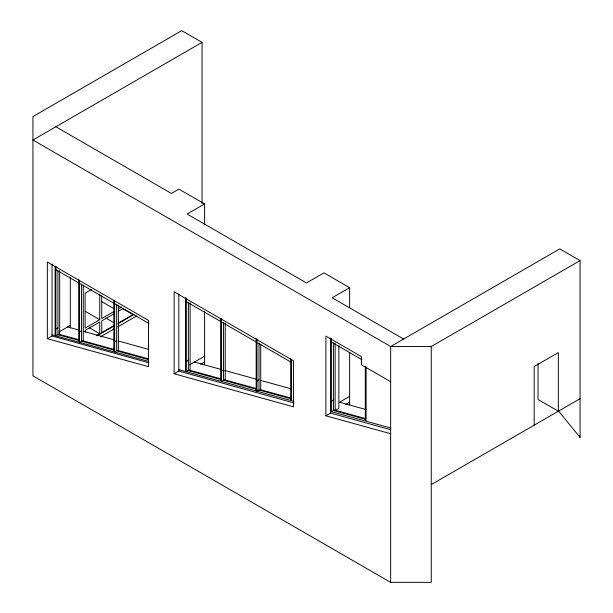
<?xml version="1.0" encoding="UTF-8"?>
<svg xmlns="http://www.w3.org/2000/svg" width="613" height="613" viewBox="0 0 613 613"><rect width="100%" height="100%" fill="white"/><g stroke="black" fill="none" stroke-linecap="round" stroke-linejoin="round"><path stroke-width="0.92" d="M202.052 203.6L202.052 42.374L32.941 140.002L390.65 346.521L431.253 346.521L580.059 260.609L580.059 437.46L558.604 411.07M204.589 224.94L204.589 203.945L187.111 214.037L306.477 282.953L323.955 272.862L349.64 287.689L349.64 307.703M91.613 289.451L85.115 293.198L85.115 328.124L99.735 319.687L99.735 294.202M55.906 328.974L57.936 327.802M47.354 338.675L148.453 366.666L148.453 320.392L47.354 262.019L47.354 338.675L52.044 335.97L148.936 362.796M58.909 332.008L70.296 325.426M113.941 311.481L101.766 318.515L101.766 295.857M118.409 308.906L121.658 307.029M79.506 331.985L81.529 330.813M113.941 313.825L101.766 320.86L101.766 332.583L113.941 325.549M118.409 311.251L123.282 308.439M79.506 280.631L79.506 342.353L82.387 340.69L113.987 349.379M96.486 335.625L99.735 333.756L99.735 322.032L85.115 330.468L85.115 332.277M118.409 322.967L133.029 314.53L122.47 308.439M97.176 335.817L114.516 325.687M117.819 323.894L134.331 314.247M100.478 336.836L114.516 328.737M117.819 326.829L136.814 315.864M114.623 341.648L116.654 340.476M114.623 300.914L114.623 352.015L117.504 350.352L148.2 358.797M186.337 361.386L188.367 360.214M174.138 373.777L293.504 406.833L293.504 360.766L174.138 291.849L174.138 373.777L178.827 371.072L294.01 402.963M189.662 364.812L204.589 356.199M186.337 298.033L186.337 371.754L189.218 370.083L220.818 378.78M200.681 364.314L204.589 362.061M349.64 287.689L332.162 297.78L403.622 339.035M221.462 370.926L223.492 369.754M221.462 318.316L221.462 381.416L224.343 379.754L256.318 388.55M256.985 381.01L259.015 379.838M221.462 381.416L256.173 390.971L257.529 390.19M256.985 339.732L256.985 391.194L259.866 389.531L290.838 398.052M331.388 401.423L333.418 400.251M349.64 396.358L339.487 402.22L366.061 409.576M331.388 338.414L331.388 411.668L334.269 410.005L365.425 418.579M390.65 381.684L361.417 364.812L361.417 356.605L325.886 336.093L325.886 415.798L330.576 413.093L390.78 429.759M335.089 410.488L338.859 408.304L338.859 345.686M345.74 404.473L349.64 402.22M431.253 484.599L580.059 398.688M202.052 42.374L181.747 30.65L32.941 116.562L32.941 375.83L390.65 582.35L431.253 582.35L431.253 346.521M78.839 339.709L58.787 334.192L55.906 335.855L55.906 266.096M78.901 340.453L57.936 334.683L57.936 270.479M114.033 350.123L81.529 341.18L81.529 284.103M148.254 359.54L116.654 350.843L116.654 304.377M187.555 370.359L221.278 379.639M256.38 389.293L223.492 380.244L223.492 322.668M290.891 398.795L259.015 390.021L259.015 343.18M365.486 419.323L333.418 410.495L333.418 342.805M52.044 334.798L78.694 342.131L78.694 279.252M79.506 342.353L113.811 351.793L113.811 300.439M114.623 352.015L148.936 361.455M178.827 369.685L185.524 371.524L185.524 297.795M186.337 371.754L220.649 381.194L220.649 318.752M256.985 391.194L290.685 400.465L290.685 358.283M294.01 401.385L291.497 400.687L291.497 359.885M331.388 411.668L365.294 421.001L365.294 366.421M390.772 428.012L366.107 421.223L366.107 366.873M67.66 326.951L78.686 330.009M83.284 331.281L114.531 339.931M118.209 340.951L148.538 349.349M194.436 362.061L221.063 369.432M224.741 370.451L256.878 379.347M260.548 380.366L290.853 388.757M58.848 334.644L59.66 334.867L59.66 270.839M325.886 415.798L390.65 433.728M580.059 260.609L559.753 248.893L390.65 346.521L390.65 582.35M204.589 203.945L178.904 189.118L171.395 193.455L55.883 126.761M331.388 342.062L361.984 359.724M186.337 301.68L290.685 361.931M55.906 269.743L78.694 282.899M79.506 283.367L113.811 303.174M114.623 303.65L148.936 323.457M101.766 301.634L113.941 308.668M105.827 318.047L113.941 322.737M85.115 311.251L99.735 319.687M89.176 327.656L99.735 333.756M579.346 435.69L580.059 437.46M538.038 363.356L538.038 399.507L558.336 411.223L558.336 352.621L534.176 366.566L534.176 425.177M349.64 352.513L349.64 405.047M335.142 343.173L335.142 410.189M330.576 337.947L330.576 413.093M260.74 344.353L260.74 390.542M256.173 338.353L256.173 390.971M225.216 322.951L225.216 380.704M204.589 311.573L204.589 364.858M190.091 302.692L190.091 370.98M188.367 302.408L188.367 370.581M178.827 293.88L178.827 371.072M118.409 305.128L118.378 351.126M83.261 285.298L83.261 341.403M70.296 277.712L70.296 327.94M55.093 266.808L55.093 335.633M52.044 264.088L52.044 335.97"/></g></svg>
